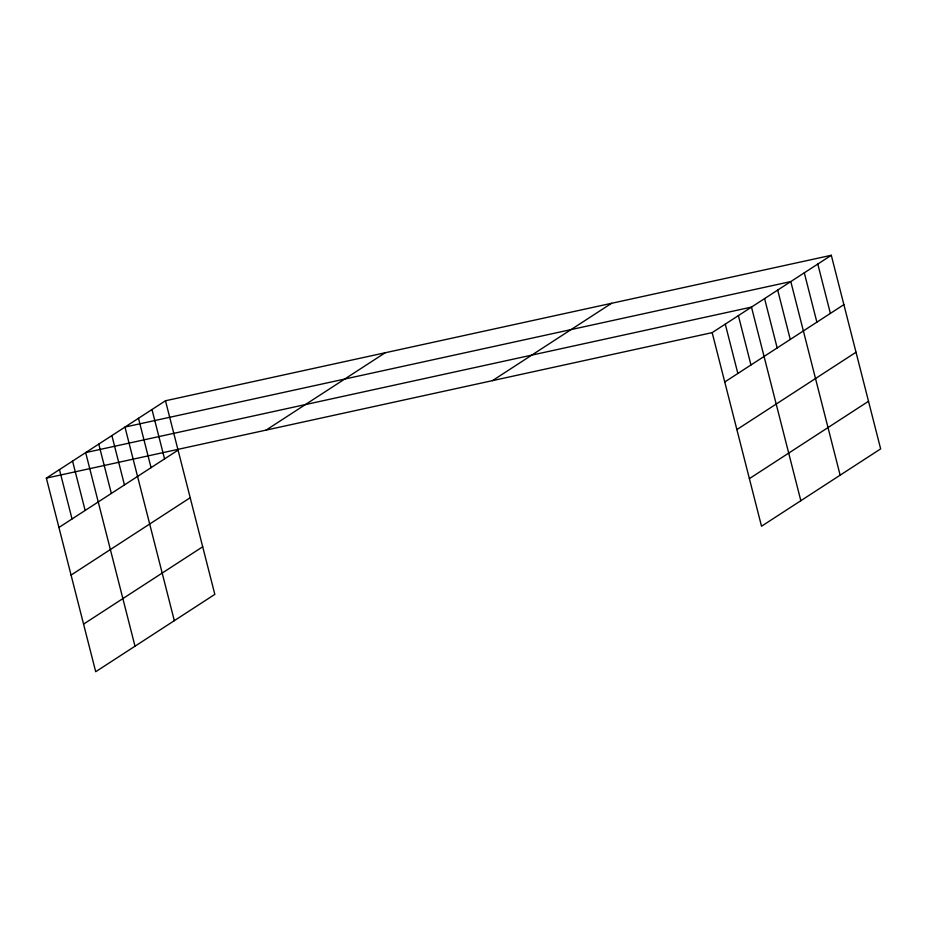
<?xml version="1.0" encoding="UTF-8"?>
<svg xmlns="http://www.w3.org/2000/svg" width="927" height="927" viewBox="0 0 927 927"><rect width="100%" height="100%" fill="white"/><g stroke="black" fill="none" stroke-linecap="round" stroke-linejoin="round"><path stroke-width="1.39" d="M165.481 400.765L214.832 594.369L95.701 671.716L46.35 478.123L165.481 400.765L831.299 255.284L880.65 448.877L761.519 526.235L712.168 332.631L831.299 255.284M58.934 527.475L178.065 450.116M266.072 430.105L385.203 352.758M71.066 575.076L190.197 497.718M83.569 624.114L202.7 546.768M492.446 380.649L611.577 303.291M724.752 381.982L843.883 304.635M736.884 429.583L856.015 352.237M749.387 478.633L868.518 401.275M46.35 478.123L712.168 332.631M817.799 264.044L830.383 313.396M804.3 272.816L816.884 322.167M840.14 475.18L790.801 281.576L124.971 427.069L174.322 620.673M777.695 290.093L790.267 339.444M764.59 298.598L777.174 347.949M800.835 500.707L751.484 307.104L85.666 452.596L135.006 646.2M738.379 315.62L750.963 364.971M725.273 324.126L737.857 373.477M151.982 409.537L164.566 458.888M138.482 418.297L151.055 467.66M111.877 435.574L124.45 484.925M98.772 444.091L111.344 493.442M72.561 461.101L85.145 510.453M59.455 469.607L72.039 518.969"/></g></svg>
